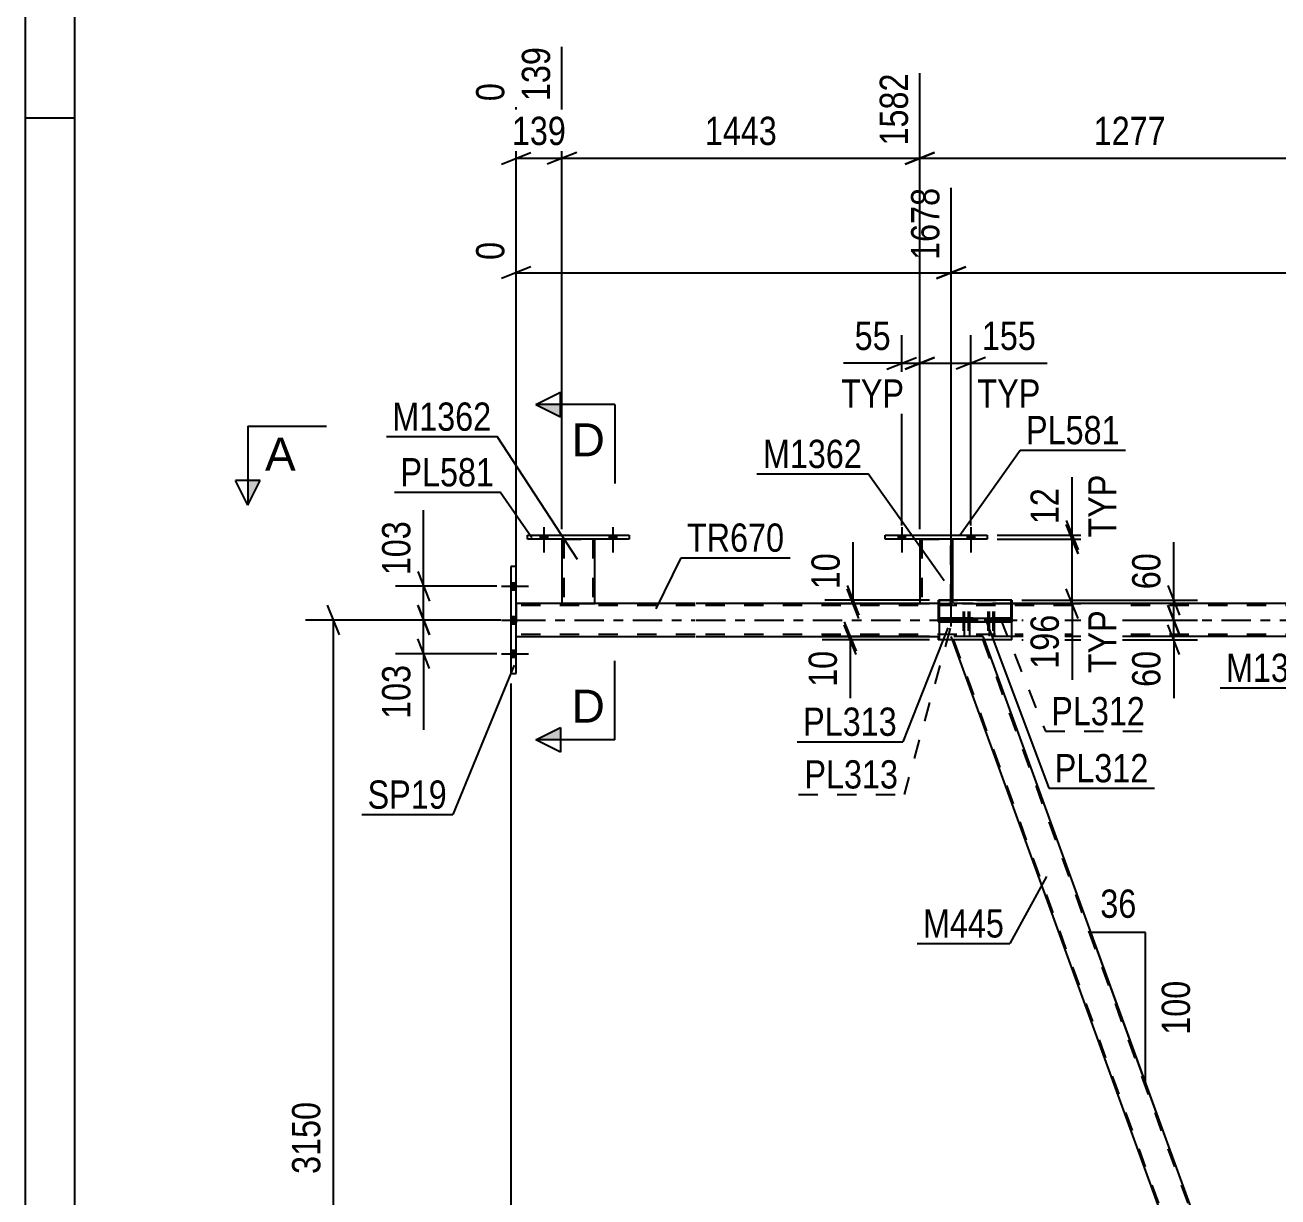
# Model space of a CAD drawing. Header units: millimetres. Extents: x 0 to 594, y 0 to 420.
# Drawn here: x 0 to 127, y 188.6 to 307.4 of the extents above; entities that cross this region are included whole.
import ezdxf

# ---------------------------------------------------------------- set-up
doc = ezdxf.new("R2010")
doc.units = ezdxf.units.MM
doc.linetypes.add('DXK_LINE_DOT2', pattern=[3.9198, 1.9599, -1.9599])
doc.linetypes.add('DXK_LINE_DOT3', pattern=[5.9187, 2.979, -0.9799, 0.9799, -0.9799])
doc.styles.add('Arial', font='arial.ttf', dxfattribs={"height": 0.2})
doc.styles.add('Arial Narrow', font='ARIALN.TTF', dxfattribs={"height": 0.2})

# ---------------------------------------------------------------- blocks, each defined once
blk = doc.blocks.new('Unknown-570345727-1133')
at = {"color": 5, "linetype": 'Continuous'}
for p, q in [((0, 420), (0, 0)), ((5, 415), (5, 5)), ((5, 298), (0, 298))]:
    blk.add_line(p, q, dxfattribs=at)
blk = doc.blocks.new('Bolt-570345727-4723 - 4721')
at = {"color": 1, "linetype": 'DXK_LINE_DOT2'}
for p, q in [((95.11, 247.98), (95.11, 245.48)), ((95.62, 247.98), (95.62, 245.48)), ((97.61, 247.98), (97.61, 245.48)), ((98.13, 247.98), (98.13, 245.48)), ((94.81, 247.31), (94.81, 246.91)), ((95.32, 247.31), (95.32, 246.91)), ((95.41, 247.31), (95.41, 246.91)), ((95.92, 247.31), (95.92, 246.91)), ((97.31, 247.31), (97.31, 246.91)), ((97.83, 247.31), (97.83, 246.91)), ((97.91, 247.31), (97.91, 246.91)), ((98.43, 247.31), (98.43, 246.91))]:
    blk.add_line(p, q, dxfattribs=at)
blk = doc.blocks.new('Part-570345727-4788 - 4721')
at = {"color": 2, "linetype": 'Continuous'}
for p, q in [((87.22, 255.71), (97.55, 255.71)), ((87.22, 255.31), (87.22, 255.71)), ((97.55, 255.71), (97.55, 255.31)), ((97.55, 255.31), (87.22, 255.31))]:
    blk.add_line(p, q, dxfattribs=at)
blk = doc.blocks.new('Bolt-570345727-4725 - 4721')
at = {"linetype": 'Continuous'}
for points in [[(88.52, 255.31), (89.25, 255.31), (89.25, 255.71), (88.52, 255.71)], [(95.52, 255.31), (96.25, 255.31), (96.25, 255.71), (95.52, 255.71)]]:
    blk.add_hatch(color=1, dxfattribs=at).paths.add_polyline_path(points)
at = {"color": 1, "linetype": 'Continuous'}
for p, q in [((88.52, 255.71), (88.52, 255.31)), ((88.89, 256.54), (88.89, 253.94)), ((89.25, 255.71), (89.25, 255.31)), ((95.52, 255.71), (95.52, 255.31)), ((95.89, 256.54), (95.89, 253.94)), ((96.25, 255.71), (96.25, 255.31))]:
    blk.add_line(p, q, dxfattribs=at)
blk = doc.blocks.new('Bolt-570345727-4741 - 4721')
at = {"linetype": 'Continuous'}
for points in [[(88.52, 255.31), (89.25, 255.31), (89.25, 255.71), (88.52, 255.71)], [(95.52, 255.31), (96.25, 255.31), (96.25, 255.71), (95.52, 255.71)]]:
    blk.add_hatch(color=1, dxfattribs=at).paths.add_polyline_path(points)
at = {"color": 1, "linetype": 'Continuous'}
for p, q in [((88.52, 255.71), (88.52, 255.31)), ((88.89, 256.54), (88.89, 253.94)), ((89.25, 255.71), (89.25, 255.31)), ((95.52, 255.71), (95.52, 255.31)), ((95.89, 256.54), (95.89, 253.94)), ((96.25, 255.71), (96.25, 255.31))]:
    blk.add_line(p, q, dxfattribs=at)
blk = doc.blocks.new('Part-570345727-4778 - 4721')
at = {"color": 2, "linetype": 'Continuous'}
for p, q in [((90.72, 255.31), (90.72, 248.78)), ((94.05, 255.31), (94.05, 249.11)), ((92.69, 248.78), (90.72, 248.78))]:
    blk.add_line(p, q, dxfattribs=at)
at = {"color": 7, "linetype": 'DXK_LINE_DOT2'}
for p, q in [((90.72, 255.31), (94.05, 255.31)), ((90.72, 255.31), (90.72, 255.31)), ((90.72, 255.31), (90.72, 255.31)), ((90.92, 255.31), (90.92, 248.78)), ((93.85, 248.78), (93.85, 255.31)), ((94.05, 255.31), (94.05, 255.31)), ((94.05, 255.31), (94.05, 255.31)), ((94.05, 249.11), (94.05, 248.78)), ((92.69, 248.78), (93.85, 248.78)), ((94.05, 248.78), (93.65, 248.78)), ((93.84, 248.78), (93.85, 248.78))]:
    blk.add_line(p, q, dxfattribs=at)
blk = doc.blocks.new('Part-570345727-4783 - 4721')
at = {"color": 7, "linetype": 'DXK_LINE_DOT2'}
for p, q in [((92.57, 249.11), (92.57, 245.44)), ((92.57, 249.11), (99.94, 249.11)), ((99.94, 249.11), (99.94, 245.11)), ((99.94, 245.11), (92.69, 245.11))]:
    blk.add_line(p, q, dxfattribs=at)
at = {"color": 2, "linetype": 'Continuous'}
for p, q in [((92.57, 248.78), (92.57, 248.78)), ((92.57, 245.44), (92.57, 245.11)), ((92.69, 245.11), (92.57, 245.11))]:
    blk.add_line(p, q, dxfattribs=at)
blk = doc.blocks.new('Part-570345727-4831 - 4721')
at = {"color": 2, "linetype": 'Continuous'}
for p, q in [((49.79, 252.53), (49.25, 252.53)), ((49.25, 252.53), (49.25, 241.69)), ((49.79, 241.69), (49.79, 252.53)), ((49.25, 241.69), (49.79, 241.69))]:
    blk.add_line(p, q, dxfattribs=at)
blk = doc.blocks.new('Bolt-570345727-4856 - 4721')
at = {"linetype": 'Continuous'}
for points in [[(95.53, 247.31), (94.93, 247.31), (94.93, 246.91), (95.53, 246.91)], [(96.04, 247.31), (95.44, 247.31), (95.44, 246.91), (96.04, 246.91)], [(98.04, 247.31), (97.44, 247.31), (97.44, 246.91), (98.04, 246.91)], [(98.55, 247.31), (97.95, 247.31), (97.95, 246.91), (98.55, 246.91)]]:
    blk.add_hatch(color=1, dxfattribs=at).paths.add_polyline_path(points)
at = {"color": 1, "linetype": 'Continuous'}
for p, q in [((95.23, 247.98), (95.23, 245.48)), ((95.74, 247.98), (95.74, 245.48)), ((97.74, 247.98), (97.74, 245.48)), ((98.25, 247.98), (98.25, 245.48)), ((94.93, 247.31), (94.93, 246.91)), ((95.44, 247.31), (95.44, 246.91)), ((95.53, 247.31), (95.53, 246.91)), ((96.04, 247.31), (96.04, 246.91)), ((97.44, 247.31), (97.44, 246.91)), ((97.95, 247.31), (97.95, 246.91)), ((98.04, 247.31), (98.04, 246.91)), ((98.55, 247.31), (98.55, 246.91))]:
    blk.add_line(p, q, dxfattribs=at)
blk = doc.blocks.new('Part-570345727-4867 - 4721')
at = {"color": 7, "linetype": 'DXK_LINE_DOT2'}
for p, q in [((92.57, 247.31), (99.94, 247.31)), ((94.61, 247.31), (92.57, 247.31)), ((92.57, 247.31), (92.57, 246.91)), ((99.94, 246.91), (92.57, 246.91)), ((92.57, 246.91), (94.61, 246.91)), ((99.94, 247.31), (94.61, 247.31)), ((94.61, 247.31), (94.61, 246.91)), ((94.61, 246.91), (99.94, 246.91)), ((99.94, 247.31), (99.94, 247.31)), ((99.94, 247.31), (99.94, 246.91))]:
    blk.add_line(p, q, dxfattribs=at)
blk = doc.blocks.new('Bolt-570345727-4881 - 4721')
at = {"linetype": 'Continuous'}
for points in [[(49.79, 250.16), (49.79, 250.89), (49.25, 250.89), (49.25, 250.16)], [(49.79, 250.16), (49.79, 250.89), (49.25, 250.89), (49.25, 250.16)], [(49.79, 250.16), (49.79, 250.89), (49.25, 250.89), (49.25, 250.16)], [(49.79, 246.74), (49.79, 247.48), (49.25, 247.48), (49.25, 246.74)], [(49.79, 246.74), (49.79, 247.48), (49.25, 247.48), (49.25, 246.74)], [(49.79, 243.33), (49.79, 244.06), (49.25, 244.06), (49.25, 243.33)], [(49.79, 243.33), (49.79, 244.06), (49.25, 244.06), (49.25, 243.33)], [(49.79, 243.33), (49.79, 244.06), (49.25, 244.06), (49.25, 243.33)]]:
    blk.add_hatch(color=1, dxfattribs=at).paths.add_polyline_path(points)
at = {"color": 1, "linetype": 'Continuous'}
for p, q in [((48.29, 250.53), (51.05, 250.53)), ((48.29, 250.53), (51.05, 250.53)), ((48.29, 250.53), (51.05, 250.53)), ((49.25, 250.89), (49.79, 250.89)), ((49.25, 250.89), (49.79, 250.89)), ((49.25, 250.89), (49.79, 250.89)), ((49.25, 250.16), (49.79, 250.16)), ((49.25, 250.16), (49.79, 250.16)), ((49.25, 250.16), (49.79, 250.16)), ((48.29, 247.11), (51.05, 247.11)), ((48.29, 247.11), (51.05, 247.11)), ((49.25, 247.48), (49.79, 247.48)), ((49.25, 247.48), (49.79, 247.48)), ((49.25, 246.74), (49.79, 246.74)), ((49.25, 246.74), (49.79, 246.74)), ((49.25, 244.06), (49.79, 244.06)), ((49.25, 244.06), (49.79, 244.06)), ((49.25, 244.06), (49.79, 244.06)), ((48.29, 243.69), (51.05, 243.69)), ((48.29, 243.69), (51.05, 243.69)), ((48.29, 243.69), (51.05, 243.69)), ((49.25, 243.33), (49.79, 243.33)), ((49.25, 243.33), (49.79, 243.33)), ((49.25, 243.33), (49.79, 243.33))]:
    blk.add_line(p, q, dxfattribs=at)
blk = doc.blocks.new('Part-570345727-4893 - 4721')
at = {"color": 2, "linetype": 'Continuous'}
for p, q in [((100.06, 249.11), (92.69, 249.11)), ((92.69, 249.11), (92.69, 245.11)), ((100.06, 249.11), (100.06, 247.31)), ((100.06, 245.11), (100.06, 246.91)), ((100.06, 245.11), (92.69, 245.11))]:
    blk.add_line(p, q, dxfattribs=at)
at = {"color": 7, "linetype": 'DXK_LINE_DOT2'}
blk.add_line((100.06, 247.31), (100.06, 246.91), dxfattribs=at)
blk = doc.blocks.new('Part-570345727-4906 - 4721')
at = {"color": 2, "linetype": 'Continuous'}
for p, q in [((92.69, 247.31), (94.74, 247.31)), ((92.69, 247.31), (92.69, 246.91)), ((94.74, 246.91), (92.69, 246.91)), ((94.74, 247.31), (100.06, 247.31)), ((94.74, 247.31), (94.74, 246.91)), ((100.06, 246.91), (94.74, 246.91)), ((100.06, 247.31), (100.06, 247.31)), ((100.06, 247.31), (100.06, 246.91))]:
    blk.add_line(p, q, dxfattribs=at)
at = {"color": 7, "linetype": 'DXK_LINE_DOT2'}
for p, q in [((100.06, 247.31), (92.69, 247.31)), ((92.69, 246.91), (100.06, 246.91)), ((100.06, 247.31), (100.06, 247.31))]:
    blk.add_line(p, q, dxfattribs=at)
blk = doc.blocks.new('Part-570345727-4911 - 4721')
at = {"color": 2, "linetype": 'Continuous'}
for p, q in [((67.93, 248.78), (49.79, 248.78)), ((92.69, 248.78), (68.03, 248.78)), ((159.14, 248.78), (100.06, 248.78)), ((49.79, 245.44), (67.93, 245.44)), ((68.03, 245.44), (92.69, 245.44)), ((159.14, 245.44), (100.06, 245.44))]:
    blk.add_line(p, q, dxfattribs=at)
at = {"color": 7, "linetype": 'DXK_LINE_DOT2'}
for p, q in [((49.79, 248.78), (49.79, 245.44)), ((67.93, 248.58), (49.79, 248.58)), ((208.14, 248.58), (68.03, 248.58)), ((100.06, 248.78), (92.69, 248.78)), ((67.93, 245.64), (49.79, 245.64)), ((208.14, 245.64), (68.03, 245.64)), ((100.06, 245.44), (92.69, 245.44))]:
    blk.add_line(p, q, dxfattribs=at)
at = {"color": 7, "linetype": 'DXK_LINE_DOT3'}
for p, q in [((49.79, 247.11), (67.93, 247.11)), ((68.03, 247.11), (208.14, 247.11))]:
    blk.add_line(p, q, dxfattribs=at)
blk = doc.blocks.new('Part-570345727-4916 - 4721')
at = {"color": 7, "linetype": 'DXK_LINE_DOT2'}
for p, q in [((97.15, 245.44), (93.9, 245.44)), ((94.02, 245.11), (93.9, 245.44)), ((131.04, 143.77), (94.04, 245.44)), ((134.01, 143.77), (97, 245.44)), ((97.27, 245.11), (97.15, 245.44)), ((134.15, 143.77), (132.94, 147.09)), ((133.97, 143.77), (134, 143.77)), ((134, 143.77), (133.97, 143.77)), ((134.01, 143.77), (134, 143.77)), ((134, 143.77), (134.01, 143.77))]:
    blk.add_line(p, q, dxfattribs=at)
at = {"color": 2, "linetype": 'Continuous'}
for p, q in [((130.9, 143.77), (94.02, 245.11)), ((132.94, 147.09), (97.27, 245.11)), ((134.15, 143.77), (130.9, 143.77))]:
    blk.add_line(p, q, dxfattribs=at)
blk = doc.blocks.new('Part-570345727-4927 - 4721')
at = {"color": 2, "linetype": 'Continuous'}
for p, q in [((54.43, 255.31), (54.43, 248.78)), ((57.76, 248.78), (57.76, 255.31)), ((54.43, 248.78), (57.76, 248.78))]:
    blk.add_line(p, q, dxfattribs=at)
at = {"color": 7, "linetype": 'DXK_LINE_DOT2'}
for p, q in [((54.43, 255.31), (57.76, 255.31)), ((54.43, 255.31), (54.43, 255.31)), ((54.43, 255.31), (54.43, 255.31)), ((54.63, 255.31), (54.63, 248.78)), ((57.56, 255.31), (57.56, 248.78)), ((57.76, 255.31), (57.76, 255.31)), ((57.76, 255.31), (57.76, 255.31)), ((57.51, 248.78), (57.55, 248.78)), ((57.51, 248.78), (57.55, 248.78)), ((57.55, 248.78), (57.56, 248.78)), ((57.55, 248.78), (57.56, 248.78))]:
    blk.add_line(p, q, dxfattribs=at)
blk = doc.blocks.new('Part-570345727-4932 - 4721')
at = {"color": 2, "linetype": 'Continuous'}
for p, q in [((50.93, 255.71), (61.26, 255.71)), ((50.93, 255.31), (50.93, 255.71)), ((61.26, 255.71), (61.26, 255.31)), ((61.26, 255.31), (50.93, 255.31))]:
    blk.add_line(p, q, dxfattribs=at)
blk = doc.blocks.new('Bolt-570345727-4933 - 4721')
at = {"linetype": 'Continuous'}
for points in [[(52.23, 255.31), (52.96, 255.31), (52.96, 255.71), (52.23, 255.71)], [(59.23, 255.31), (59.96, 255.31), (59.96, 255.71), (59.23, 255.71)]]:
    blk.add_hatch(color=1, dxfattribs=at).paths.add_polyline_path(points)
at = {"color": 1, "linetype": 'Continuous'}
for p, q in [((52.23, 255.71), (52.23, 255.31)), ((52.59, 256.54), (52.59, 253.94)), ((52.96, 255.71), (52.96, 255.31)), ((59.23, 255.71), (59.23, 255.31)), ((59.59, 256.54), (59.59, 253.94)), ((59.96, 255.71), (59.96, 255.31))]:
    blk.add_line(p, q, dxfattribs=at)
blk = doc.blocks.new('Bolt-570345727-4934 - 4721')
at = {"linetype": 'Continuous'}
for points in [[(52.23, 255.31), (52.96, 255.31), (52.96, 255.71), (52.23, 255.71)], [(59.23, 255.31), (59.96, 255.31), (59.96, 255.71), (59.23, 255.71)]]:
    blk.add_hatch(color=1, dxfattribs=at).paths.add_polyline_path(points)
at = {"color": 1, "linetype": 'Continuous'}
for p, q in [((52.23, 255.71), (52.23, 255.31)), ((52.59, 256.54), (52.59, 253.94)), ((52.96, 255.71), (52.96, 255.31)), ((59.23, 255.71), (59.23, 255.31)), ((59.59, 256.54), (59.59, 253.94)), ((59.96, 255.71), (59.96, 255.31))]:
    blk.add_line(p, q, dxfattribs=at)
blk = doc.blocks.new('StraightDimension-570345727-9364 - 4721')
at = {"color": 7, "linetype": 'Continuous'}
for p, q in [((90.72, 256.31), (90.72, 302.54)), ((133.29, 256.31), (133.29, 302.54)), ((92.22, 294.52), (89.22, 293.32)), ((90.72, 293.92), (133.29, 293.92)), ((131.79, 293.32), (134.79, 294.52))]:
    blk.add_line(p, q, dxfattribs=at)
at = {"color": 0}
blk.add_wipeout([(116.26, 294.67), (116.26, 298.87), (107.75, 298.87), (107.75, 294.67)], dxfattribs=at)
at = {"color": 3, "style": 'Arial Narrow'}
blk.add_text('1277', height=2.863, dxfattribs=at).set_placement((108.35, 295.27))
at = {"color": 0, "linetype": 'Continuous'}
blk.add_wipeout([(132.69, 303.14), (128.49, 303.14), (128.49, 294.62), (132.69, 294.62)], dxfattribs=at)
at = {"color": 3, "linetype": 'Continuous', "style": 'Arial Narrow'}
blk.add_text('2859', height=2.863, rotation=90.0002, dxfattribs=at).set_placement((132.09, 295.22))
blk = doc.blocks.new('StraightDimension-570345727-4938 - 4721')
at = {"color": 7, "linetype": 'Continuous'}
for p, q in [((83.06, 246.94), (84.26, 243.94)), ((84.26, 243.61), (83.06, 246.61)), ((91.69, 245.44), (80.81, 245.44)), ((83.66, 245.11), (83.66, 245.44)), ((91.69, 245.11), (80.81, 245.11)), ((83.66, 245.11), (83.66, 239.2)), ((83.66, 245.11), (83.66, 239.2))]:
    blk.add_line(p, q, dxfattribs=at)
at = {"color": 0}
blk.add_wipeout([(82.91, 244.58), (78.71, 244.58), (78.71, 239.73), (82.91, 239.73)], dxfattribs=at)
at = {"color": 3, "style": 'Arial Narrow'}
blk.add_text('10', height=2.863, rotation=90.0002, dxfattribs=at).set_placement((82.31, 240.33))
blk = doc.blocks.new('AngleDimension-570345727-5181 - 4721')
at = {"color": 7, "linetype": 'Continuous'}
for p, q in [((113.61, 215.42), (108.07, 215.42)), ((113.61, 200.19), (108.07, 215.42)), ((113.61, 200.19), (113.61, 215.42)), ((115.7, 194.47), (113.61, 200.19))]:
    blk.add_line(p, q, dxfattribs=at)
at = {"color": 0}
for points in [[(113.27, 216.32), (113.27, 220.52), (108.42, 220.52), (108.42, 216.32)], [(118.71, 211.15), (114.51, 211.15), (114.51, 204.46), (118.71, 204.46)]]:
    blk.add_wipeout(points, dxfattribs=at)
at = {"color": 3, "style": 'Arial Narrow'}
blk.add_text('36', height=2.863, dxfattribs=at).set_placement((109.02, 216.92))
blk.add_text('100', height=2.863, rotation=90.0002, dxfattribs=at).set_placement((118.11, 205.06))
blk = doc.blocks.new('StraightDimension-570345727-9861 - 4721')
at = {"color": 7, "linetype": 'Continuous'}
for p, q in [((116.46, 249.11), (116.46, 255.02)), ((116.46, 249.11), (116.46, 255.02)), ((115.86, 250.61), (117.06, 247.61)), ((101.06, 249.11), (118.86, 249.11)), ((116.46, 247.11), (116.46, 249.11)), ((117.06, 245.61), (115.86, 248.61)), ((101.06, 247.11), (118.86, 247.11))]:
    blk.add_line(p, q, dxfattribs=at)
at = {"color": 0}
blk.add_wipeout([(115.71, 254.49), (111.51, 254.49), (111.51, 249.63), (115.71, 249.63)], dxfattribs=at)
at = {"color": 3, "style": 'Arial Narrow'}
blk.add_text('60', height=2.863, rotation=90.0002, dxfattribs=at).set_placement((115.11, 250.23))
blk = doc.blocks.new('StraightDimension-570345727-9862 - 4721')
at = {"color": 7, "linetype": 'Continuous'}
for p, q in [((115.86, 248.61), (117.06, 245.61)), ((101.06, 247.11), (118.86, 247.11)), ((117.06, 243.61), (115.86, 246.61)), ((116.46, 245.11), (116.46, 247.11)), ((101.06, 245.11), (118.86, 245.11)), ((116.46, 245.11), (116.46, 239.2)), ((116.46, 245.11), (116.46, 239.2))]:
    blk.add_line(p, q, dxfattribs=at)
at = {"color": 0}
blk.add_wipeout([(115.71, 244.58), (111.51, 244.58), (111.51, 239.73), (115.71, 239.73)], dxfattribs=at)
at = {"color": 3, "style": 'Arial Narrow'}
blk.add_text('60', height=2.863, rotation=90.0002, dxfattribs=at).set_placement((115.11, 240.33))
blk = doc.blocks.new('StraightDimension-570345727-4961 - 4721')
at = {"color": 7, "linetype": 'Continuous'}
for p, q in [((105.56, 256.81), (106.76, 253.81)), ((98.55, 255.31), (108.56, 255.31)), ((106.16, 248.78), (106.16, 255.31)), ((106.76, 247.28), (105.56, 250.28)), ((95.05, 248.78), (108.56, 248.78)), ((106.16, 248.78), (106.16, 241.04)), ((106.16, 248.78), (106.16, 241.04))]:
    blk.add_line(p, q, dxfattribs=at)
at = {"color": 0}
blk.add_wipeout([(105.41, 248.25), (101.21, 248.25), (101.21, 241.57), (105.41, 241.57)], dxfattribs=at)
at = {"color": 0, "linetype": 'Continuous'}
blk.add_wipeout([(111.26, 248.71), (107.06, 248.71), (107.06, 241.12), (111.26, 241.12)], dxfattribs=at)
at = {"color": 3, "linetype": 'Continuous', "style": 'Arial Narrow'}
blk.add_text('TYP', height=2.863, rotation=90.0002, dxfattribs=at).set_placement((110.66, 241.72))
at = {"color": 3, "style": 'Arial Narrow'}
blk.add_text('196', height=2.863, rotation=90.0002, dxfattribs=at).set_placement((104.81, 242.17))
blk = doc.blocks.new('StraightDimension-570345727-4971 - 4721')
at = {"color": 7, "linetype": 'Continuous'}
for p, q in [((106.16, 255.71), (106.16, 261.61)), ((106.16, 255.71), (106.16, 261.61)), ((105.56, 257.21), (106.76, 254.21)), ((106.76, 253.81), (105.56, 256.81)), ((98.55, 255.71), (108.56, 255.71)), ((106.16, 255.31), (106.16, 255.71)), ((98.55, 255.31), (108.56, 255.31))]:
    blk.add_line(p, q, dxfattribs=at)
at = {"color": 0, "linetype": 'Continuous'}
blk.add_wipeout([(111.26, 262.46), (107.06, 262.46), (107.06, 254.87), (111.26, 254.87)], dxfattribs=at)
at = {"color": 0}
blk.add_wipeout([(105.41, 261.09), (101.21, 261.09), (101.21, 256.23), (105.41, 256.23)], dxfattribs=at)
at = {"color": 3, "linetype": 'Continuous', "style": 'Arial Narrow'}
blk.add_text('TYP', height=2.863, rotation=90.0002, dxfattribs=at).set_placement((110.66, 255.47))
at = {"color": 3, "style": 'Arial Narrow'}
blk.add_text('12', height=2.863, rotation=90.0002, dxfattribs=at).set_placement((104.81, 256.83))
blk = doc.blocks.new('StraightDimension-570345727-4980 - 4721')
at = {"color": 7, "linetype": 'Continuous'}
for p, q in [((83.95, 249.11), (83.95, 255.02)), ((83.95, 249.11), (83.95, 255.02)), ((83.35, 250.61), (84.55, 247.61)), ((84.55, 247.26), (83.35, 250.26)), ((91.69, 249.11), (81.1, 249.11)), ((83.95, 248.76), (83.95, 249.11)), ((91.69, 248.76), (81.1, 248.76))]:
    blk.add_line(p, q, dxfattribs=at)
at = {"color": 0}
blk.add_wipeout([(83.2, 254.49), (79, 254.49), (79, 249.63), (83.2, 249.63)], dxfattribs=at)
at = {"color": 3, "style": 'Arial Narrow'}
blk.add_text('10', height=2.863, rotation=90.0002, dxfattribs=at).set_placement((82.6, 250.23))
blk = doc.blocks.new('StraightDimension-570345727-5069 - 4721')
at = {"color": 7, "linetype": 'Continuous'}
for p, q in [((88.89, 256.71), (88.89, 275.99)), ((90.72, 256.31), (90.72, 275.99)), ((88.89, 273.14), (82.98, 273.14)), ((88.89, 273.14), (82.98, 273.14)), ((87.39, 272.54), (90.39, 273.74)), ((88.89, 273.14), (90.72, 273.14)), ((92.22, 273.74), (89.22, 272.54))]:
    blk.add_line(p, q, dxfattribs=at)
at = {"color": 0}
blk.add_wipeout([(88.36, 273.89), (88.36, 278.09), (83.51, 278.09), (83.51, 273.89)], dxfattribs=at)
at = {"color": 0, "linetype": 'Continuous'}
blk.add_wipeout([(89.73, 268.04), (89.73, 272.24), (82.14, 272.24), (82.14, 268.04)], dxfattribs=at)
at = {"color": 3, "style": 'Arial Narrow'}
blk.add_text('55', height=2.863, dxfattribs=at).set_placement((84.11, 274.49))
at = {"color": 3, "linetype": 'Continuous', "style": 'Arial Narrow'}
blk.add_text('TYP', height=2.863, dxfattribs=at).set_placement((82.74, 268.64))
blk = doc.blocks.new('StraightDimension-570345727-5085 - 4721')
at = {"color": 7, "linetype": 'Continuous'}
for p, q in [((90.72, 256.31), (90.72, 275.99)), ((95.89, 256.71), (95.89, 275.99)), ((89.22, 272.54), (92.22, 273.74)), ((90.72, 273.14), (95.89, 273.14)), ((97.39, 273.74), (94.39, 272.54)), ((95.89, 273.14), (103.62, 273.14)), ((95.89, 273.14), (103.62, 273.14))]:
    blk.add_line(p, q, dxfattribs=at)
at = {"color": 0}
blk.add_wipeout([(103.1, 273.89), (103.1, 278.09), (96.41, 278.09), (96.41, 273.89)], dxfattribs=at)
at = {"color": 0, "linetype": 'Continuous'}
blk.add_wipeout([(103.55, 268.04), (103.55, 272.24), (95.96, 272.24), (95.96, 268.04)], dxfattribs=at)
at = {"color": 3, "style": 'Arial Narrow'}
blk.add_text('155', height=2.863, dxfattribs=at).set_placement((97.01, 274.49))
at = {"color": 3, "linetype": 'Continuous', "style": 'Arial Narrow'}
blk.add_text('TYP', height=2.863, dxfattribs=at).set_placement((96.56, 268.64))
blk = doc.blocks.new('StraightDimension-570345727-5229 - 4721')
at = {"color": 7, "linetype": 'Continuous'}
for p, q in [((31.88, 245.61), (30.68, 248.61)), ((48.25, 247.11), (28.43, 247.11)), ((31.28, 142.11), (31.28, 247.11)), ((30.68, 143.61), (31.88, 140.61)), ((74.66, 142.11), (28.43, 142.11))]:
    blk.add_line(p, q, dxfattribs=at)
at = {"color": 0}
blk.add_wipeout([(30.53, 198.86), (26.33, 198.86), (26.33, 190.35), (30.53, 190.35)], dxfattribs=at)
at = {"color": 3, "style": 'Arial Narrow'}
blk.add_text('3150', height=2.863, rotation=90.0002, dxfattribs=at).set_placement((29.93, 190.95))
blk = doc.blocks.new('StraightDimension-570345727-5324 - 4721')
at = {"color": 7, "linetype": 'Continuous'}
for p, q in [((40.41, 250.53), (40.41, 258.26)), ((40.41, 250.53), (40.41, 258.26)), ((39.81, 252.03), (41.01, 249.03)), ((47.83, 250.53), (37.56, 250.53)), ((40.41, 247.11), (40.41, 250.53)), ((41.01, 245.61), (39.81, 248.61)), ((47.83, 247.11), (37.56, 247.11))]:
    blk.add_line(p, q, dxfattribs=at)
at = {"color": 0}
blk.add_wipeout([(39.66, 257.73), (35.46, 257.73), (35.46, 251.05), (39.66, 251.05)], dxfattribs=at)
at = {"color": 3, "style": 'Arial Narrow'}
blk.add_text('103', height=2.863, rotation=90.0002, dxfattribs=at).set_placement((39.06, 251.65))
blk = doc.blocks.new('StraightDimension-570345727-5334 - 4721')
at = {"color": 7, "linetype": 'Continuous'}
for p, q in [((39.81, 248.61), (41.01, 245.61)), ((47.83, 247.11), (37.56, 247.11)), ((40.41, 243.69), (40.41, 247.11)), ((41.01, 242.19), (39.81, 245.19)), ((47.83, 243.69), (37.56, 243.69)), ((40.41, 243.69), (40.41, 235.96)), ((40.41, 243.69), (40.41, 235.96))]:
    blk.add_line(p, q, dxfattribs=at)
at = {"color": 0}
blk.add_wipeout([(39.66, 243.17), (35.46, 243.17), (35.46, 236.48), (39.66, 236.48)], dxfattribs=at)
at = {"color": 3, "style": 'Arial Narrow'}
blk.add_text('103', height=2.863, rotation=90.0002, dxfattribs=at).set_placement((39.06, 237.08))
blk = doc.blocks.new('StraightDimension-570345727-9293 - 4721')
at = {"color": 7, "linetype": 'Continuous'}
for p, q in [((93.9, 246.44), (93.9, 290.94)), ((163.6, 246.44), (163.6, 290.94)), ((95.4, 282.92), (92.4, 281.72)), ((93.9, 282.32), (163.6, 282.32)), ((162.1, 281.72), (165.1, 282.92))]:
    blk.add_line(p, q, dxfattribs=at)
at = {"color": 0, "linetype": 'Continuous'}
blk.add_wipeout([(163, 291.54), (158.8, 291.54), (158.8, 283.02), (163, 283.02)], dxfattribs=at)
at = {"color": 3, "linetype": 'Continuous', "style": 'Arial Narrow'}
blk.add_text('3769', height=2.863, rotation=90.0002, dxfattribs=at).set_placement((162.4, 283.62))
blk = doc.blocks.new('StraightDimension-570345727-9294 - 4721')
at = {"color": 7, "linetype": 'Continuous'}
for p, q in [((93.9, 246.44), (93.9, 290.94)), ((49.79, 249.78), (49.79, 285.45)), ((51.29, 282.92), (48.29, 281.72)), ((49.79, 282.32), (93.9, 282.32)), ((92.4, 281.72), (95.4, 282.92))]:
    blk.add_line(p, q, dxfattribs=at)
at = {"color": 0, "linetype": 'Continuous'}
for points in [[(93.3, 291.54), (89.1, 291.54), (89.1, 283.02), (93.3, 283.02)], [(49.19, 286.05), (44.99, 286.05), (44.99, 283.02), (49.19, 283.02)]]:
    blk.add_wipeout(points, dxfattribs=at)
at = {"color": 3, "linetype": 'Continuous', "style": 'Arial Narrow'}
for s, height, p in [('1678', 2.863, (92.7, 283.62)), ('0', 2.86, (48.59, 283.62))]:
    blk.add_text(s, height=height, rotation=90.0002, dxfattribs=at).set_placement(p)
blk = doc.blocks.new('StraightDimension-570345727-9350 - 4721')
at = {"color": 7, "linetype": 'Continuous'}
blk.add_line((49.25, 240.69), (49.25, 105.11), dxfattribs=at)
blk = doc.blocks.new('StraightDimension-570345727-9365 - 4721')
at = {"color": 7, "linetype": 'Continuous'}
for p, q in [((54.43, 256.31), (54.43, 305.21)), ((90.72, 256.31), (90.72, 302.54)), ((55.93, 294.52), (52.93, 293.32)), ((54.43, 293.92), (90.72, 293.92)), ((89.22, 293.32), (92.22, 294.52))]:
    blk.add_line(p, q, dxfattribs=at)
at = {"color": 0}
blk.add_wipeout([(76.83, 294.67), (76.83, 298.87), (68.32, 298.87), (68.32, 294.67)], dxfattribs=at)
at = {"color": 3, "style": 'Arial Narrow'}
blk.add_text('1443', height=2.863, dxfattribs=at).set_placement((68.92, 295.27))
at = {"color": 0, "linetype": 'Continuous'}
blk.add_wipeout([(90.12, 303.14), (85.92, 303.14), (85.92, 294.62), (90.12, 294.62)], dxfattribs=at)
at = {"color": 3, "linetype": 'Continuous', "style": 'Arial Narrow'}
blk.add_text('1582', height=2.863, rotation=90.0002, dxfattribs=at).set_placement((89.52, 295.22))
blk = doc.blocks.new('StraightDimension-570345727-9366 - 4721')
at = {"color": 7, "linetype": 'Continuous'}
for p, q in [((54.43, 256.31), (54.43, 305.21)), ((49.79, 249.78), (49.79, 301.55)), ((48.29, 293.32), (51.29, 294.52)), ((49.79, 293.92), (54.43, 293.92)), ((55.93, 294.52), (52.93, 293.32))]:
    blk.add_line(p, q, dxfattribs=at)
at = {"color": 0}
blk.add_wipeout([(55.45, 294.67), (55.45, 298.87), (48.76, 298.87), (48.76, 294.67)], dxfattribs=at)
at = {"color": 3, "style": 'Arial Narrow'}
blk.add_text('139', height=2.863, dxfattribs=at).set_placement((49.36, 295.27))
at = {"color": 0, "linetype": 'Continuous'}
blk.add_wipeout([(53.83, 305.81), (49.63, 305.81), (49.63, 299.12), (53.83, 299.12)], dxfattribs=at)
at = {"color": 3, "linetype": 'Continuous', "style": 'Arial Narrow'}
blk.add_text('139', height=2.863, rotation=90.0002, dxfattribs=at).set_placement((53.23, 299.72))
at = {"color": 0, "linetype": 'Continuous'}
blk.add_wipeout([(49.19, 302.15), (44.99, 302.15), (44.99, 299.12), (49.19, 299.12)], dxfattribs=at)
at = {"color": 3, "linetype": 'Continuous', "style": 'Arial Narrow'}
blk.add_text('0', height=2.86, rotation=90.0002, dxfattribs=at).set_placement((48.59, 299.72))
blk = doc.blocks.new('Mark-570345727-4912 - 4721')
at = {"color": 0}
blk.add_wipeout([(99.26, 214.92), (99.26, 217.92), (91.04, 217.92), (91.04, 214.92)], dxfattribs=at)
blk.add_wipeout([(99.26, 214.92), (99.26, 217.92), (91.04, 217.92), (91.04, 214.92)], dxfattribs=at)
at = {"color": 30, "linetype": 'Continuous'}
for p in [(103.58, 221.11), (90.44, 214.32)]:
    blk.add_line(p, (99.86, 214.32), dxfattribs=at)
at = {"color": 3, "style": 'Arial Narrow'}
blk.add_text('M445', height=2.863, dxfattribs=at).set_placement((91.04, 214.92))
blk = doc.blocks.new('Mark-570345727-4736 - 4721')
at = {"color": 0}
blk.add_wipeout([(131.81, 240.84), (131.81, 243.84), (121.76, 243.84), (121.76, 240.84)], dxfattribs=at)
blk.add_wipeout([(131.81, 240.84), (131.81, 243.84), (121.76, 243.84), (121.76, 240.84)], dxfattribs=at)
at = {"color": 30, "linetype": 'Continuous'}
for p in [(136.35, 249.43), (121.16, 240.24)]:
    blk.add_line(p, (132.41, 240.24), dxfattribs=at)
at = {"color": 3, "style": 'Arial Narrow'}
blk.add_text('M1362', height=2.863, dxfattribs=at).set_placement((121.76, 240.84))
blk = doc.blocks.new('Mark-570345727-4827 - 4721')
at = {"color": 0}
blk.add_wipeout([(42.77, 227.98), (42.77, 230.98), (34.73, 230.98), (34.73, 227.98)], dxfattribs=at)
blk.add_wipeout([(42.77, 227.98), (42.77, 230.98), (34.73, 230.98), (34.73, 227.98)], dxfattribs=at)
at = {"color": 30, "linetype": 'Continuous'}
for p in [(49.58, 242.54), (34.13, 227.38)]:
    blk.add_line(p, (43.37, 227.38), dxfattribs=at)
at = {"color": 3, "style": 'Arial Narrow'}
blk.add_text('SP19', height=2.863, dxfattribs=at).set_placement((34.73, 227.98))
blk = doc.blocks.new('Mark-570345727-4774 - 4721')
at = {"color": 0}
blk.add_wipeout([(84.87, 262.52), (84.87, 265.52), (74.81, 265.52), (74.81, 262.52)], dxfattribs=at)
blk.add_wipeout([(84.87, 262.52), (84.87, 265.52), (74.81, 265.52), (74.81, 262.52)], dxfattribs=at)
at = {"color": 30, "linetype": 'Continuous'}
for p in [(74.21, 261.92), (93.2, 251.08)]:
    blk.add_line(p, (85.47, 261.92), dxfattribs=at)
at = {"color": 3, "style": 'Arial Narrow'}
blk.add_text('M1362', height=2.863, dxfattribs=at).set_placement((74.81, 262.52))
blk = doc.blocks.new('Mark-570345727-4779 - 4721')
at = {"color": 0}
blk.add_wipeout([(88.52, 230.03), (88.52, 233.03), (79.02, 233.03), (79.02, 230.03)], dxfattribs=at)
blk.add_wipeout([(88.52, 230.03), (88.52, 233.03), (79.02, 233.03), (79.02, 230.03)], dxfattribs=at)
at = {"color": 30, "linetype": 'DXK_LINE_DOT2'}
for p in [(93.8, 246.29), (78.42, 229.43)]:
    blk.add_line(p, (89.12, 229.43), dxfattribs=at)
at = {"color": 3, "style": 'Arial Narrow'}
blk.add_text('PL313', height=2.863, dxfattribs=at).set_placement((79.02, 230.03))
blk = doc.blocks.new('Mark-570345727-4784 - 4721')
at = {"color": 0}
blk.add_wipeout([(110.99, 264.93), (110.99, 267.93), (101.49, 267.93), (101.49, 264.93)], dxfattribs=at)
blk.add_wipeout([(110.99, 264.93), (110.99, 267.93), (101.49, 267.93), (101.49, 264.93)], dxfattribs=at)
at = {"color": 30, "linetype": 'Continuous'}
for p, q in [((94.77, 255.71), (100.89, 264.33)), ((100.89, 264.33), (111.59, 264.33))]:
    blk.add_line(p, q, dxfattribs=at)
at = {"color": 3, "style": 'Arial Narrow'}
blk.add_text('PL581', height=2.863, dxfattribs=at).set_placement((101.49, 264.93))
blk = doc.blocks.new('Mark-570345727-4928 - 4721')
at = {"color": 0}
blk.add_wipeout([(47.56, 260.66), (47.56, 263.66), (38.06, 263.66), (38.06, 260.66)], dxfattribs=at)
blk.add_wipeout([(47.56, 260.66), (47.56, 263.66), (38.06, 263.66), (38.06, 260.66)], dxfattribs=at)
at = {"color": 30, "linetype": 'Continuous'}
for p in [(37.46, 260.06), (51.39, 255.43)]:
    blk.add_line(p, (48.16, 260.06), dxfattribs=at)
at = {"color": 3, "style": 'Arial Narrow'}
blk.add_text('PL581', height=2.863, dxfattribs=at).set_placement((38.06, 260.66))
blk = doc.blocks.new('Mark-570345727-4863 - 4721')
at = {"color": 0}
blk.add_wipeout([(113.55, 236.44), (113.55, 239.44), (104.05, 239.44), (104.05, 236.44)], dxfattribs=at)
blk.add_wipeout([(113.55, 236.44), (113.55, 239.44), (104.05, 239.44), (104.05, 236.44)], dxfattribs=at)
at = {"color": 30, "linetype": 'DXK_LINE_DOT2'}
for p, q in [((98.85, 247.31), (103.45, 235.84)), ((103.45, 235.84), (114.15, 235.84))]:
    blk.add_line(p, q, dxfattribs=at)
at = {"color": 3, "style": 'Arial Narrow'}
blk.add_text('PL312', height=2.863, dxfattribs=at).set_placement((104.05, 236.44))
blk = doc.blocks.new('Mark-570345727-4889 - 4721')
at = {"color": 0}
blk.add_wipeout([(88.39, 235.37), (88.39, 238.37), (78.89, 238.37), (78.89, 235.37)], dxfattribs=at)
blk.add_wipeout([(88.39, 235.37), (88.39, 238.37), (78.89, 238.37), (78.89, 235.37)], dxfattribs=at)
at = {"color": 30, "linetype": 'Continuous'}
for p in [(93.57, 246.31), (78.29, 234.77)]:
    blk.add_line(p, (88.99, 234.77), dxfattribs=at)
at = {"color": 3, "style": 'Arial Narrow'}
blk.add_text('PL313', height=2.863, dxfattribs=at).set_placement((78.89, 235.37))
blk = doc.blocks.new('Mark-570345727-4902 - 4721')
at = {"color": 0}
blk.add_wipeout([(113.91, 230.66), (113.91, 233.66), (104.4, 233.66), (104.4, 230.66)], dxfattribs=at)
blk.add_wipeout([(113.91, 230.66), (113.91, 233.66), (104.4, 233.66), (104.4, 230.66)], dxfattribs=at)
at = {"color": 30, "linetype": 'Continuous'}
for p, q in [((97.47, 246.91), (103.8, 230.06)), ((103.8, 230.06), (114.51, 230.06))]:
    blk.add_line(p, q, dxfattribs=at)
at = {"color": 3, "style": 'Arial Narrow'}
blk.add_text('PL312', height=2.863, dxfattribs=at).set_placement((104.4, 230.66))
blk = doc.blocks.new('Mark-570345727-4907 - 4721')
at = {"color": 0}
blk.add_wipeout([(76.98, 254.03), (76.98, 257.03), (67.11, 257.03), (67.11, 254.03)], dxfattribs=at)
blk.add_wipeout([(76.98, 254.03), (76.98, 257.03), (67.11, 257.03), (67.11, 254.03)], dxfattribs=at)
at = {"color": 30, "linetype": 'Continuous'}
for p, q in [((63.99, 248.25), (66.51, 253.43)), ((66.51, 253.43), (77.58, 253.43))]:
    blk.add_line(p, q, dxfattribs=at)
at = {"color": 3, "style": 'Arial Narrow'}
blk.add_text('TR670', height=2.863, dxfattribs=at).set_placement((67.11, 254.03))
blk = doc.blocks.new('Mark-570345727-4923 - 4721')
at = {"color": 0}
blk.add_wipeout([(47.28, 266.3), (47.28, 269.3), (37.23, 269.3), (37.23, 266.3)], dxfattribs=at)
blk.add_wipeout([(47.28, 266.3), (47.28, 269.3), (37.23, 269.3), (37.23, 266.3)], dxfattribs=at)
at = {"color": 30, "linetype": 'Continuous'}
for p in [(36.63, 265.7), (56.01, 253.24)]:
    blk.add_line(p, (47.88, 265.7), dxfattribs=at)
at = {"color": 3, "style": 'Arial Narrow'}
blk.add_text('M1362', height=2.863, dxfattribs=at).set_placement((37.23, 266.3))
blk = doc.blocks.new('SectionMark-570345727-5382 - 4721')
at = {"linetype": 'Continuous'}
for points in [[(54.29, 268.96), (54.29, 267.71), (51.79, 268.96)], [(54.29, 236.21), (54.29, 234.96), (51.79, 234.96)]]:
    blk.add_hatch(color=6, dxfattribs=at).paths.add_polyline_path(points)
at = {"color": 6, "linetype": 'Continuous'}
for p, q in [((51.79, 268.96), (54.29, 270.21)), ((54.29, 267.71), (54.29, 270.21)), ((59.79, 268.96), (51.79, 268.96)), ((51.79, 268.96), (54.29, 267.71)), ((59.79, 268.96), (59.79, 260.96)), ((59.79, 234.96), (59.79, 242.96)), ((51.79, 234.96), (54.29, 236.21)), ((54.29, 236.21), (54.29, 233.71)), ((59.79, 234.96), (51.79, 234.96)), ((54.29, 233.71), (51.79, 234.96))]:
    blk.add_line(p, q, dxfattribs=at)
at = {"color": 0, "linetype": 'Continuous'}
for points in [[(58.79, 263.71), (58.79, 267.21), (55.42, 267.21), (55.42, 263.71)], [(58.79, 236.71), (58.79, 240.21), (55.42, 240.21), (55.42, 236.71)]]:
    blk.add_wipeout(points, dxfattribs=at)
at = {"color": 3, "linetype": 'Continuous', "style": 'Arial'}
for p in [(55.42, 263.71), (55.42, 236.71)]:
    blk.add_text('D', height=3.34, dxfattribs=at).set_placement(p)
blk = doc.blocks.new('SectionMark-570345727-5388 - 4721')
at = {"linetype": 'Continuous'}
blk.add_hatch(color=6, dxfattribs=at).paths.add_polyline_path([(22.58, 261.26), (23.83, 261.26), (22.58, 258.76)])
at = {"color": 6, "linetype": 'Continuous'}
for p, q in [((22.58, 266.76), (30.58, 266.76)), ((22.58, 266.76), (22.58, 258.76)), ((22.58, 258.76), (21.33, 261.26)), ((23.83, 261.26), (21.33, 261.26)), ((22.58, 258.76), (23.83, 261.26))]:
    blk.add_line(p, q, dxfattribs=at)
at = {"color": 0, "linetype": 'Continuous'}
blk.add_wipeout([(27.44, 262.26), (27.44, 265.76), (24.33, 265.76), (24.33, 262.26)], dxfattribs=at)
at = {"color": 3, "linetype": 'Continuous', "style": 'Arial'}
blk.add_text('A', height=3.34, dxfattribs=at).set_placement((24.33, 262.26))

msp = doc.modelspace()

# ---------------------------------------------------------------- block references
for name in ['Unknown-570345727-1133', 'Part-570345727-4932 - 4721', 'Bolt-570345727-4933 - 4721', 'Bolt-570345727-4934 - 4721', 'Part-570345727-4788 - 4721', 'Bolt-570345727-4725 - 4721', 'Bolt-570345727-4741 - 4721', 'Part-570345727-4927 - 4721', 'Part-570345727-4778 - 4721', 'Part-570345727-4831 - 4721', 'Bolt-570345727-4881 - 4721', 'Part-570345727-4911 - 4721', 'Part-570345727-4783 - 4721', 'Part-570345727-4893 - 4721', 'Bolt-570345727-4723 - 4721', 'Bolt-570345727-4856 - 4721', 'Part-570345727-4867 - 4721', 'Part-570345727-4906 - 4721', 'Part-570345727-4916 - 4721']:
    msp.add_blockref(name, (0, 0))

# ---------------------------------------------------------------- next in the draw order: block references
for name in ['StraightDimension-570345727-9364 - 4721', 'StraightDimension-570345727-9861 - 4721', 'StraightDimension-570345727-5229 - 4721', 'StraightDimension-570345727-4938 - 4721', 'AngleDimension-570345727-5181 - 4721']:
    msp.add_blockref(name, (0, 0))

# ---------------------------------------------------------------- next in the draw order: block references
for name in ['StraightDimension-570345727-5069 - 4721', 'StraightDimension-570345727-5324 - 4721', 'StraightDimension-570345727-4980 - 4721', 'StraightDimension-570345727-9862 - 4721']:
    msp.add_blockref(name, (0, 0))

# ---------------------------------------------------------------- next in the draw order: block references
for name in ['StraightDimension-570345727-4961 - 4721', 'StraightDimension-570345727-5334 - 4721']:
    msp.add_blockref(name, (0, 0))

# ---------------------------------------------------------------- next in the draw order: block references
for name in ['StraightDimension-570345727-4971 - 4721', 'StraightDimension-570345727-9350 - 4721']:
    msp.add_blockref(name, (0, 0))

# ---------------------------------------------------------------- next in the draw order: block references
for name in ['StraightDimension-570345727-5085 - 4721', 'Mark-570345727-4827 - 4721', 'Mark-570345727-4912 - 4721']:
    msp.add_blockref(name, (0, 0))

# ---------------------------------------------------------------- next in the draw order: block references
msp.add_blockref('StraightDimension-570345727-9293 - 4721', (0, 0))

# ---------------------------------------------------------------- next in the draw order: block references
for name in ['StraightDimension-570345727-9294 - 4721', 'Mark-570345727-4736 - 4721', 'Mark-570345727-4863 - 4721']:
    msp.add_blockref(name, (0, 0))

# ---------------------------------------------------------------- next in the draw order: block references
for name in ['StraightDimension-570345727-9365 - 4721', 'Mark-570345727-4784 - 4721', 'Mark-570345727-4902 - 4721', 'Mark-570345727-4779 - 4721']:
    msp.add_blockref(name, (0, 0))

# ---------------------------------------------------------------- next in the draw order: block references
for name in ['StraightDimension-570345727-9366 - 4721', 'Mark-570345727-4774 - 4721', 'Mark-570345727-4889 - 4721']:
    msp.add_blockref(name, (0, 0))

# ---------------------------------------------------------------- next in the draw order: block references
for name in ['Mark-570345727-4928 - 4721', 'Mark-570345727-4907 - 4721']:
    msp.add_blockref(name, (0, 0))

# ---------------------------------------------------------------- next in the draw order: block references
msp.add_blockref('Mark-570345727-4923 - 4721', (0, 0))

# ---------------------------------------------------------------- next in the draw order: block references
msp.add_blockref('SectionMark-570345727-5382 - 4721', (0, 0))

# ---------------------------------------------------------------- next in the draw order: block references
msp.add_blockref('SectionMark-570345727-5388 - 4721', (0, 0))

doc.saveas('drawing.dxf')
